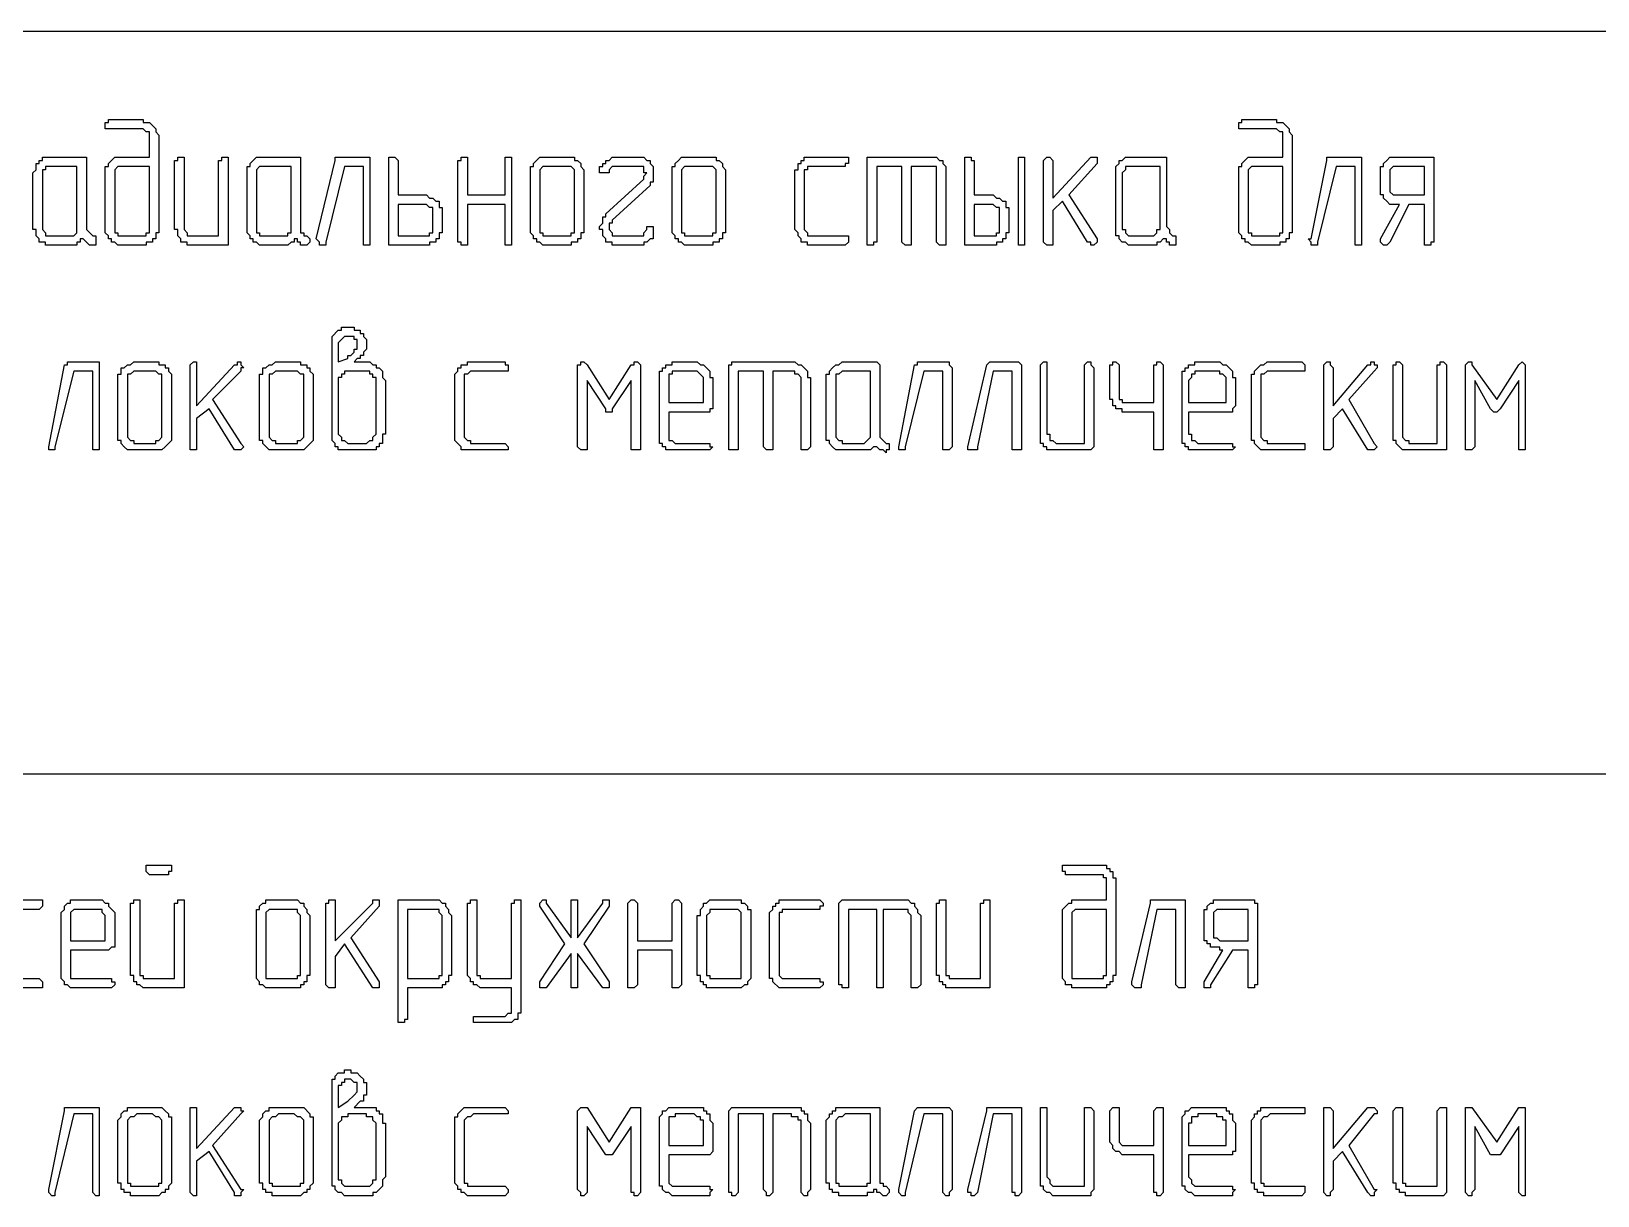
# Model space of a CAD drawing. Header units: millimetres. Extents: x 1 to 1188, y 1 to 840.
# Drawn here: x 1099.35 to 1130.94, y 261.75 to 285.25 of the extents above; entities that cross this region are included whole.
import ezdxf

# ---------------------------------------------------------------- set-up
doc = ezdxf.new("R2010")
doc.units = ezdxf.units.MM
doc.layers.add('GEOMETRY', color=7, linetype='Continuous')

msp = doc.modelspace()

# ---------------------------------------------------------------- linework, layer by layer
at = {"layer": 'GEOMETRY'}
for points in [[(999.752, 285.248), (1184.727, 285.248)], [(999.752, 270.264), (1184.727, 270.264)], [(1098.747, 267.723), (1099.573, 267.723), (1099.573, 267.596), (1099.509, 267.532), (1098.747, 267.532)], [(1098.747, 266.135), (1099.509, 266.135), (1099.573, 266.072), (1099.573, 265.945), (1099.509, 265.945), (1098.684, 265.945)]]:
    msp.add_lwpolyline(points, dxfattribs=at)
for points in [[(1101.732, 282.709), (1101.732, 283.217), (1101.669, 283.217), (1101.605, 283.281), (1100.843, 283.281), (1100.843, 283.407), (1100.906, 283.407), (1100.906, 283.471), (1101.605, 283.471), (1101.605, 283.407), (1101.732, 283.407), (1101.859, 283.281), (1101.859, 283.217), (1101.922, 283.154), (1101.922, 281.185), (1101.859, 281.185), (1101.859, 281.058), (1101.795, 281.058), (1101.795, 280.994), (1101.669, 280.994), (1101.669, 280.931), (1101.097, 280.931), (1101.033, 280.994), (1100.97, 280.994), (1100.97, 281.058), (1100.906, 281.058), (1100.906, 281.121), (1100.843, 281.185), (1100.843, 282.519), (1100.906, 282.519), (1100.906, 282.582), (1101.033, 282.709)], [(1124.592, 282.709), (1124.592, 283.217), (1124.529, 283.217), (1124.465, 283.281), (1123.703, 283.281), (1123.703, 283.407), (1123.767, 283.407), (1123.767, 283.471), (1124.465, 283.471), (1124.465, 283.407), (1124.592, 283.407), (1124.719, 283.281), (1124.719, 283.217), (1124.782, 283.154), (1124.782, 281.185), (1124.719, 281.185), (1124.719, 281.058), (1124.656, 281.058), (1124.656, 280.994), (1124.529, 280.994), (1124.529, 280.931), (1123.957, 280.931), (1123.894, 280.994), (1123.83, 280.994), (1123.83, 281.058), (1123.767, 281.058), (1123.767, 281.121), (1123.703, 281.185), (1123.703, 282.519), (1123.767, 282.519), (1123.767, 282.582), (1123.894, 282.709)], [(1100.589, 281.121), (1100.653, 281.121), (1100.653, 280.931), (1100.526, 280.931), (1100.463, 280.994), (1100.398, 281.058), (1100.335, 281.058), (1100.335, 280.994), (1100.271, 280.994), (1100.271, 280.931), (1099.636, 280.931), (1099.636, 280.994), (1099.509, 280.994), (1099.509, 281.058), (1099.446, 281.121), (1099.446, 281.248), (1099.382, 281.248), (1099.382, 282.392), (1099.446, 282.455), (1099.446, 282.582), (1099.509, 282.582), (1099.509, 282.645), (1099.573, 282.645), (1099.573, 282.709), (1100.463, 282.709), (1100.463, 281.248)], [(1100.271, 281.313), (1100.271, 282.519), (1099.636, 282.519), (1099.636, 282.455), (1099.573, 282.455), (1099.573, 281.248), (1099.636, 281.185), (1099.636, 281.121), (1100.208, 281.121), (1100.271, 281.185)], [(1101.732, 282.519), (1101.097, 282.519), (1101.033, 282.455), (1101.033, 281.185), (1101.097, 281.185), (1101.097, 281.121), (1101.669, 281.121), (1101.669, 281.185), (1101.732, 281.185)], [(1103.319, 281.058), (1103.319, 280.931), (1102.494, 280.931), (1102.494, 280.994), (1102.367, 280.994), (1102.367, 281.058), (1102.304, 281.121), (1102.304, 281.248), (1102.24, 281.248), (1102.24, 282.645), (1102.304, 282.645), (1102.304, 282.709), (1102.431, 282.709), (1102.431, 281.248), (1102.494, 281.185), (1102.494, 281.121), (1103.129, 281.121), (1103.129, 282.645), (1103.193, 282.645), (1103.193, 282.709), (1103.319, 282.709)], [(1104.907, 281.121), (1104.97, 281.058), (1104.97, 280.994), (1104.907, 280.931), (1104.78, 280.931), (1104.78, 280.994), (1104.717, 280.994), (1104.717, 281.058), (1104.653, 281.058), (1104.653, 280.994), (1104.59, 280.994), (1104.527, 280.931), (1103.955, 280.931), (1103.891, 280.994), (1103.828, 280.994), (1103.828, 281.058), (1103.764, 281.058), (1103.764, 281.121), (1103.701, 281.185), (1103.701, 282.519), (1103.764, 282.519), (1103.764, 282.582), (1103.891, 282.709), (1104.78, 282.709), (1104.78, 281.185), (1104.844, 281.185), (1104.844, 281.121)], [(1104.59, 281.313), (1104.59, 282.519), (1103.955, 282.519), (1103.891, 282.455), (1103.891, 281.185), (1103.955, 281.185), (1103.955, 281.121), (1104.527, 281.121), (1104.527, 281.185), (1104.59, 281.185)], [(1106.177, 281.058), (1106.177, 280.931), (1106.051, 280.931), (1106.051, 282.519), (1105.669, 282.519), (1105.289, 280.994), (1105.289, 280.931), (1105.16, 280.931), (1105.16, 280.994), (1105.097, 281.058), (1105.479, 282.645), (1105.479, 282.709), (1106.177, 282.709)], [(1106.748, 281.947), (1107.32, 281.947), (1107.383, 281.883), (1107.447, 281.883), (1107.51, 281.82), (1107.573, 281.82), (1107.573, 281.693), (1107.638, 281.693), (1107.638, 281.185), (1107.573, 281.185), (1107.573, 281.058), (1107.51, 281.058), (1107.51, 280.994), (1107.383, 280.994), (1107.383, 280.931), (1106.558, 280.931), (1106.558, 282.709), (1106.685, 282.709), (1106.748, 282.645)], [(1108.907, 281.947), (1108.907, 282.709), (1109.034, 282.709), (1109.034, 280.931), (1108.907, 280.931), (1108.907, 281.756), (1108.145, 281.756), (1108.145, 280.931), (1108.019, 280.931), (1108.019, 280.994), (1107.955, 280.994), (1107.955, 282.645), (1108.019, 282.645), (1108.019, 282.709), (1108.145, 282.709), (1108.145, 281.947)], [(1110.495, 281.313), (1110.495, 281.185), (1110.431, 281.185), (1110.431, 281.058), (1110.368, 281.058), (1110.368, 280.994), (1110.241, 280.994), (1110.241, 280.931), (1109.669, 280.931), (1109.606, 280.994), (1109.543, 280.994), (1109.543, 281.058), (1109.479, 281.058), (1109.479, 281.121), (1109.416, 281.185), (1109.416, 282.519), (1109.479, 282.519), (1109.479, 282.582), (1109.606, 282.709), (1110.305, 282.709), (1110.305, 282.645), (1110.368, 282.645), (1110.431, 282.582), (1110.431, 282.519), (1110.495, 282.455)], [(1110.305, 281.313), (1110.305, 282.455), (1110.241, 282.519), (1109.669, 282.519), (1109.606, 282.455), (1109.606, 281.185), (1109.669, 281.185), (1109.669, 281.121), (1110.241, 281.121), (1110.241, 281.185), (1110.305, 281.185)], [(1111.892, 281.185), (1111.892, 281.058), (1111.829, 281.058), (1111.765, 280.994), (1111.702, 280.994), (1111.702, 280.931), (1111.067, 280.931), (1111.067, 280.994), (1110.94, 280.994), (1110.94, 281.058), (1110.877, 281.121), (1110.877, 281.248), (1110.813, 281.248), (1110.813, 281.313), (1110.877, 281.376), (1110.877, 281.503), (1110.94, 281.503), (1110.94, 281.566), (1111.702, 282.265), (1111.702, 282.328), (1111.765, 282.392), (1111.702, 282.392), (1111.702, 282.519), (1111.067, 282.519), (1111.003, 282.455), (1111.003, 282.392), (1110.813, 282.392), (1110.813, 282.519), (1110.877, 282.519), (1110.877, 282.582), (1110.94, 282.582), (1110.94, 282.645), (1111.003, 282.645), (1111.067, 282.709), (1111.702, 282.709), (1111.765, 282.645), (1111.829, 282.645), (1111.829, 282.582), (1111.892, 282.519), (1111.892, 282.202), (1111.829, 282.202), (1111.829, 282.138), (1111.067, 281.439), (1111.067, 281.376), (1111.003, 281.376), (1111.003, 281.248), (1111.067, 281.185), (1111.067, 281.121), (1111.702, 281.121), (1111.702, 281.185), (1111.765, 281.248), (1111.765, 281.313), (1111.892, 281.313)], [(1113.353, 281.313), (1113.353, 281.185), (1113.289, 281.185), (1113.289, 281.058), (1113.226, 281.058), (1113.226, 280.994), (1113.098, 280.994), (1113.098, 280.931), (1112.527, 280.931), (1112.464, 280.994), (1112.401, 280.994), (1112.401, 281.058), (1112.336, 281.058), (1112.336, 281.121), (1112.273, 281.185), (1112.273, 282.519), (1112.336, 282.519), (1112.336, 282.582), (1112.401, 282.645), (1112.464, 282.709), (1113.163, 282.709), (1113.163, 282.645), (1113.226, 282.645), (1113.289, 282.582), (1113.289, 282.519), (1113.353, 282.455)], [(1113.163, 281.313), (1113.163, 282.455), (1113.098, 282.519), (1112.527, 282.519), (1112.464, 282.455), (1112.464, 281.185), (1112.527, 281.185), (1112.527, 281.121), (1113.098, 281.121), (1113.098, 281.185), (1113.163, 281.185)], [(1115.766, 280.931), (1115.004, 280.931), (1115.004, 280.994), (1114.877, 280.994), (1114.877, 281.058), (1114.814, 281.121), (1114.814, 281.185), (1114.75, 281.248), (1114.75, 282.455), (1114.814, 282.455), (1114.814, 282.582), (1114.877, 282.582), (1114.877, 282.645), (1114.94, 282.645), (1114.94, 282.709), (1115.829, 282.709), (1115.829, 282.582), (1115.766, 282.582), (1115.766, 282.519), (1115.004, 282.519), (1115.004, 282.455), (1114.94, 282.455), (1114.94, 281.248), (1115.004, 281.185), (1115.004, 281.121), (1115.829, 281.121), (1115.829, 280.994)], [(1116.908, 282.519), (1116.401, 282.519), (1116.401, 280.994), (1116.338, 280.994), (1116.338, 280.931), (1116.21, 280.931), (1116.21, 282.709), (1117.607, 282.709), (1117.67, 282.645), (1117.734, 282.645), (1117.734, 282.582), (1117.797, 282.519), (1117.797, 280.931), (1117.67, 280.931), (1117.607, 280.994), (1117.607, 282.519), (1117.098, 282.519), (1117.098, 280.931), (1116.972, 280.931), (1116.908, 280.994)], [(1118.369, 281.947), (1118.751, 281.947), (1118.814, 281.883), (1118.877, 281.883), (1118.941, 281.82), (1119.004, 281.82), (1119.004, 281.693), (1119.068, 281.693), (1119.068, 281.185), (1119.004, 281.185), (1119.004, 281.058), (1118.941, 281.058), (1118.941, 280.994), (1118.814, 280.994), (1118.814, 280.931), (1118.179, 280.931), (1118.179, 282.709), (1118.306, 282.709), (1118.306, 282.645), (1118.369, 282.645)], [(1119.385, 281.058), (1119.385, 280.931), (1119.258, 280.931), (1119.258, 282.709), (1119.385, 282.709)], [(1120.273, 281.947), (1120.845, 281.058), (1120.845, 280.994), (1120.782, 280.931), (1120.719, 280.931), (1120.719, 280.994), (1120.655, 280.994), (1120.147, 281.82), (1119.956, 281.63), (1119.956, 280.931), (1119.83, 280.931), (1119.766, 280.994), (1119.766, 282.645), (1119.83, 282.709), (1119.893, 282.709), (1119.956, 282.645), (1119.956, 281.883), (1120.719, 282.709), (1120.845, 282.709), (1120.845, 282.582)], [(1122.369, 281.121), (1122.433, 281.121), (1122.433, 280.931), (1122.306, 280.931), (1122.306, 280.994), (1122.243, 280.994), (1122.243, 281.058), (1122.179, 281.058), (1122.116, 280.994), (1122.052, 280.994), (1122.052, 280.931), (1121.481, 280.931), (1121.417, 280.994), (1121.354, 280.994), (1121.29, 281.058), (1121.29, 281.121), (1121.227, 281.121), (1121.227, 282.519), (1121.29, 282.582), (1121.29, 282.645), (1121.354, 282.645), (1121.417, 282.709), (1122.243, 282.709), (1122.243, 281.313), (1122.306, 281.248), (1122.306, 281.185)], [(1122.116, 281.313), (1122.116, 282.519), (1121.417, 282.519), (1121.417, 282.455), (1121.354, 282.392), (1121.354, 281.248), (1121.417, 281.248), (1121.417, 281.185), (1121.481, 281.121), (1121.989, 281.121), (1122.052, 281.185), (1122.052, 281.248), (1122.116, 281.248)], [(1124.592, 282.519), (1123.957, 282.519), (1123.894, 282.455), (1123.894, 281.185), (1123.957, 281.185), (1123.957, 281.121), (1124.529, 281.121), (1124.529, 281.185), (1124.592, 281.185)], [(1126.18, 281.058), (1126.18, 280.931), (1126.053, 280.931), (1126.053, 282.519), (1125.671, 282.519), (1125.291, 280.994), (1125.291, 280.931), (1125.164, 280.931), (1125.164, 280.994), (1125.101, 281.058), (1125.164, 281.058), (1125.481, 282.645), (1125.481, 282.709), (1126.18, 282.709)], [(1127.64, 281.058), (1127.64, 280.994), (1127.577, 280.994), (1127.577, 280.931), (1127.45, 280.931), (1127.45, 281.756), (1127.132, 281.756), (1126.752, 280.994), (1126.688, 280.931), (1126.623, 280.931), (1126.56, 280.994), (1126.56, 281.058), (1126.942, 281.756), (1126.752, 281.756), (1126.688, 281.82), (1126.623, 281.883), (1126.623, 281.947), (1126.56, 281.947), (1126.56, 282.519), (1126.623, 282.519), (1126.623, 282.582), (1126.688, 282.645), (1126.752, 282.709), (1127.64, 282.709)], [(1127.45, 281.947), (1127.45, 282.519), (1126.815, 282.519), (1126.752, 282.455), (1126.752, 282.01), (1126.815, 281.947)], [(1106.748, 281.756), (1106.748, 281.121), (1107.383, 281.121), (1107.383, 281.185), (1107.447, 281.185), (1107.447, 281.693), (1107.383, 281.693), (1107.32, 281.756)], [(1118.369, 281.756), (1118.369, 281.121), (1118.814, 281.121), (1118.814, 281.185), (1118.877, 281.185), (1118.877, 281.693), (1118.814, 281.693), (1118.751, 281.756)], [(1105.859, 278.581), (1106.177, 278.581), (1106.241, 278.518), (1106.304, 278.518), (1106.304, 278.455), (1106.368, 278.455), (1106.431, 278.391), (1106.431, 278.264), (1106.494, 278.201), (1106.494, 277.121), (1106.431, 277.121), (1106.431, 276.931), (1106.368, 276.931), (1106.368, 276.867), (1106.304, 276.867), (1106.304, 276.804), (1105.542, 276.804), (1105.542, 276.867), (1105.479, 276.867), (1105.479, 276.931), (1105.415, 276.994), (1105.415, 279.09), (1105.542, 279.217), (1105.606, 279.217), (1105.606, 279.28), (1105.859, 279.28), (1105.859, 279.217), (1105.986, 279.217), (1105.986, 279.153), (1106.051, 279.153), (1106.051, 279.09), (1106.114, 279.027), (1106.114, 278.835), (1106.051, 278.772), (1106.051, 278.708), (1105.986, 278.708), (1105.986, 278.645), (1105.923, 278.645)], [(1105.542, 278.581), (1105.732, 278.645), (1105.732, 278.708), (1105.796, 278.708), (1105.859, 278.772), (1105.859, 278.835), (1105.923, 278.835), (1105.923, 279.027), (1105.859, 279.027), (1105.859, 279.09), (1105.669, 279.09), (1105.542, 278.963)], [(1100.716, 276.867), (1100.716, 276.804), (1100.589, 276.804), (1100.589, 278.391), (1100.208, 278.391), (1099.827, 276.867), (1099.827, 276.804), (1099.701, 276.804), (1099.701, 276.867), (1100.018, 278.518), (1100.081, 278.518), (1100.081, 278.581), (1100.716, 278.581)], [(1102.177, 277.121), (1102.177, 276.994), (1102.05, 276.867), (1101.985, 276.804), (1101.288, 276.804), (1101.223, 276.867), (1101.16, 276.931), (1101.16, 276.994), (1101.097, 276.994), (1101.097, 278.328), (1101.16, 278.328), (1101.16, 278.455), (1101.223, 278.455), (1101.288, 278.518), (1101.352, 278.518), (1101.415, 278.581), (1101.922, 278.581), (1101.922, 278.518), (1102.05, 278.518), (1102.05, 278.455), (1102.114, 278.455), (1102.114, 278.391), (1102.177, 278.328)], [(1101.985, 277.121), (1101.985, 278.328), (1101.922, 278.328), (1101.859, 278.391), (1101.415, 278.391), (1101.352, 278.328), (1101.288, 278.328), (1101.288, 277.057), (1101.352, 276.994), (1101.415, 276.994), (1101.415, 276.931), (1101.859, 276.931), (1101.859, 276.994), (1101.922, 276.994), (1101.985, 277.057)], [(1103.002, 277.819), (1103.573, 276.931), (1103.638, 276.867), (1103.573, 276.804), (1103.446, 276.804), (1102.939, 277.629), (1102.684, 277.439), (1102.684, 276.804), (1102.557, 276.804), (1102.557, 278.518), (1102.621, 278.581), (1102.684, 278.581), (1102.684, 277.693), (1103.446, 278.518), (1103.51, 278.518), (1103.51, 278.581), (1103.573, 278.581), (1103.573, 278.518), (1103.638, 278.455), (1103.573, 278.455), (1103.573, 278.391)], [(1105.034, 277.121), (1105.034, 276.994), (1104.844, 276.804), (1104.145, 276.804), (1104.018, 276.931), (1104.018, 276.994), (1103.955, 276.994), (1103.955, 278.328), (1104.018, 278.328), (1104.018, 278.455), (1104.081, 278.455), (1104.145, 278.518), (1104.208, 278.518), (1104.272, 278.581), (1104.78, 278.581), (1104.78, 278.518), (1104.907, 278.518), (1104.907, 278.455), (1104.97, 278.455), (1104.97, 278.391), (1105.034, 278.328)], [(1104.844, 277.121), (1104.844, 278.328), (1104.78, 278.328), (1104.717, 278.391), (1104.272, 278.391), (1104.208, 278.328), (1104.145, 278.328), (1104.145, 277.057), (1104.208, 276.994), (1104.272, 276.994), (1104.272, 276.931), (1104.717, 276.931), (1104.717, 276.994), (1104.78, 276.994), (1104.844, 277.057)], [(1106.304, 277.121), (1106.304, 278.264), (1106.241, 278.264), (1106.241, 278.328), (1106.177, 278.328), (1106.177, 278.391), (1105.669, 278.391), (1105.669, 278.328), (1105.606, 278.328), (1105.606, 278.264), (1105.542, 278.264), (1105.542, 277.121), (1105.606, 277.057), (1105.606, 276.994), (1105.669, 276.994), (1105.732, 276.931), (1106.114, 276.931), (1106.177, 276.994), (1106.241, 276.994), (1106.241, 277.057)], [(1108.844, 276.804), (1108.019, 276.804), (1108.019, 276.867), (1107.892, 276.994), (1107.892, 278.328), (1107.955, 278.391), (1107.955, 278.455), (1108.019, 278.455), (1108.019, 278.518), (1108.145, 278.518), (1108.145, 278.581), (1108.907, 278.581), (1108.907, 278.518), (1108.971, 278.518), (1108.971, 278.391), (1108.209, 278.391), (1108.145, 278.328), (1108.082, 278.328), (1108.082, 277.057), (1108.145, 276.994), (1108.209, 276.994), (1108.209, 276.931), (1108.907, 276.931), (1108.971, 276.867), (1108.971, 276.804)], [(1111.639, 276.867), (1111.639, 276.804), (1111.447, 276.804), (1111.447, 278.201), (1111.067, 277.629), (1111.067, 277.566), (1110.94, 277.566), (1110.94, 277.629), (1110.558, 278.201), (1110.558, 276.804), (1110.431, 276.804), (1110.368, 276.867), (1110.368, 278.518), (1110.431, 278.518), (1110.431, 278.581), (1110.495, 278.581), (1110.558, 278.518), (1111.003, 277.819), (1111.447, 278.518), (1111.51, 278.518), (1111.51, 278.581), (1111.575, 278.581), (1111.639, 278.518)], [(1112.209, 277.566), (1112.209, 276.994), (1112.273, 276.994), (1112.336, 276.931), (1113.035, 276.931), (1113.035, 276.867), (1113.098, 276.867), (1113.035, 276.804), (1112.146, 276.804), (1112.146, 276.867), (1112.082, 276.867), (1112.082, 276.931), (1112.019, 276.931), (1112.019, 278.391), (1112.082, 278.391), (1112.082, 278.455), (1112.146, 278.455), (1112.146, 278.518), (1112.273, 278.518), (1112.273, 278.581), (1112.781, 278.581), (1112.844, 278.518), (1112.908, 278.518), (1113.035, 278.391), (1113.035, 278.264), (1113.098, 278.264), (1113.098, 277.629), (1113.035, 277.629), (1113.035, 277.566)], [(1112.209, 277.756), (1112.908, 277.756), (1112.908, 278.264), (1112.781, 278.391), (1112.273, 278.391), (1112.273, 278.328), (1112.209, 278.328)], [(1114.115, 278.391), (1113.606, 278.391), (1113.606, 276.804), (1113.416, 276.804), (1113.416, 278.518), (1113.48, 278.518), (1113.48, 278.581), (1114.75, 278.581), (1114.814, 278.518), (1114.877, 278.518), (1115.004, 278.391), (1115.004, 278.264), (1115.067, 278.264), (1115.067, 276.867), (1115.004, 276.804), (1114.877, 276.804), (1114.877, 278.264), (1114.814, 278.328), (1114.75, 278.328), (1114.75, 278.391), (1114.305, 278.391), (1114.305, 276.804), (1114.178, 276.804), (1114.115, 276.867)], [(1116.591, 276.931), (1116.655, 276.931), (1116.655, 276.804), (1116.591, 276.804), (1116.591, 276.74), (1116.528, 276.804), (1116.464, 276.804), (1116.401, 276.867), (1116.338, 276.867), (1116.273, 276.804), (1115.576, 276.804), (1115.511, 276.867), (1115.448, 276.931), (1115.448, 276.994), (1115.384, 276.994), (1115.384, 278.328), (1115.448, 278.328), (1115.448, 278.391), (1115.511, 278.455), (1115.576, 278.518), (1115.639, 278.518), (1115.702, 278.581), (1116.401, 278.581), (1116.464, 278.518), (1116.464, 277.057)], [(1116.273, 277.121), (1116.273, 278.391), (1115.702, 278.391), (1115.639, 278.328), (1115.576, 278.328), (1115.576, 277.057), (1115.639, 276.994), (1115.702, 276.994), (1115.702, 276.931), (1116.146, 276.931), (1116.273, 277.057)], [(1117.925, 276.867), (1117.86, 276.804), (1117.734, 276.804), (1117.734, 278.391), (1117.353, 278.391), (1116.972, 276.867), (1116.972, 276.804), (1116.845, 276.804), (1116.845, 276.867), (1117.163, 278.518), (1117.227, 278.518), (1117.227, 278.581), (1117.86, 278.581), (1117.86, 278.518), (1117.925, 278.455)], [(1119.321, 276.867), (1119.321, 276.804), (1119.131, 276.804), (1119.131, 278.391), (1118.751, 278.391), (1118.432, 276.867), (1118.432, 276.804), (1118.242, 276.804), (1118.242, 276.867), (1118.623, 278.518), (1118.686, 278.581), (1119.258, 278.581), (1119.321, 278.518)], [(1120.782, 276.867), (1120.719, 276.804), (1119.83, 276.804), (1119.83, 276.867), (1119.766, 276.867), (1119.766, 276.931), (1119.703, 276.931), (1119.703, 278.518), (1119.766, 278.581), (1119.83, 278.581), (1119.83, 277.121), (1119.893, 277.121), (1119.893, 276.994), (1119.956, 276.994), (1120.02, 276.931), (1120.592, 276.931), (1120.592, 278.518), (1120.655, 278.581), (1120.719, 278.581), (1120.719, 278.518), (1120.782, 278.455)], [(1121.989, 277.756), (1121.989, 278.518), (1122.052, 278.518), (1122.052, 278.581), (1122.116, 278.581), (1122.179, 278.518), (1122.179, 276.804), (1121.989, 276.804), (1121.989, 277.566), (1121.354, 277.566), (1121.354, 277.629), (1121.227, 277.629), (1121.227, 277.693), (1121.164, 277.693), (1121.164, 277.819), (1121.1, 277.819), (1121.1, 278.518), (1121.164, 278.518), (1121.164, 278.581), (1121.227, 278.581), (1121.29, 278.518), (1121.29, 277.819), (1121.354, 277.819), (1121.354, 277.756)], [(1122.688, 277.566), (1122.688, 277.121), (1122.751, 277.121), (1122.751, 276.994), (1122.814, 276.994), (1122.878, 276.931), (1123.577, 276.931), (1123.577, 276.867), (1123.64, 276.867), (1123.577, 276.804), (1122.688, 276.804), (1122.688, 276.867), (1122.623, 276.867), (1122.623, 276.931), (1122.56, 276.931), (1122.56, 278.391), (1122.623, 278.391), (1122.623, 278.455), (1122.688, 278.455), (1122.688, 278.518), (1122.814, 278.518), (1122.814, 278.581), (1123.322, 278.581), (1123.385, 278.518), (1123.448, 278.518), (1123.513, 278.455), (1123.577, 278.391), (1123.577, 278.264), (1123.64, 278.264), (1123.64, 277.693), (1123.577, 277.629), (1123.577, 277.566)], [(1122.688, 277.756), (1123.448, 277.756), (1123.448, 278.264), (1123.385, 278.328), (1123.322, 278.328), (1123.322, 278.391), (1122.814, 278.391), (1122.814, 278.328), (1122.751, 278.328), (1122.751, 278.264), (1122.688, 278.201)], [(1124.973, 276.804), (1124.147, 276.804), (1124.02, 276.931), (1124.02, 276.994), (1123.957, 276.994), (1123.957, 278.328), (1124.02, 278.328), (1124.02, 278.391), (1124.147, 278.518), (1124.21, 278.518), (1124.275, 278.581), (1124.973, 278.581), (1125.036, 278.518), (1125.036, 278.391), (1124.275, 278.391), (1124.21, 278.328), (1124.147, 278.328), (1124.147, 277.057), (1124.21, 276.994), (1124.275, 276.994), (1124.275, 276.931), (1125.036, 276.931), (1125.036, 276.804)], [(1125.926, 277.819), (1126.433, 276.931), (1126.497, 276.867), (1126.433, 276.804), (1126.306, 276.804), (1125.798, 277.629), (1125.608, 277.439), (1125.608, 276.867), (1125.544, 276.804), (1125.418, 276.804), (1125.418, 278.518), (1125.481, 278.581), (1125.544, 278.581), (1125.544, 278.518), (1125.608, 278.455), (1125.608, 277.693), (1126.306, 278.518), (1126.37, 278.518), (1126.37, 278.581), (1126.433, 278.581), (1126.433, 278.518), (1126.497, 278.518), (1126.497, 278.455), (1126.433, 278.391)], [(1127.894, 276.867), (1127.894, 276.804), (1127.005, 276.804), (1126.878, 276.931), (1126.878, 276.994), (1126.815, 276.994), (1126.815, 278.518), (1126.878, 278.518), (1126.878, 278.581), (1126.942, 278.581), (1127.005, 278.518), (1127.005, 277.057), (1127.069, 276.994), (1127.132, 276.994), (1127.132, 276.931), (1127.704, 276.931), (1127.704, 278.518), (1127.767, 278.518), (1127.767, 278.581), (1127.831, 278.581), (1127.894, 278.518)], [(1129.481, 276.867), (1129.481, 276.804), (1129.355, 276.804), (1129.355, 278.201), (1128.973, 277.629), (1128.91, 277.566), (1128.846, 277.566), (1128.783, 277.629), (1128.466, 278.201), (1128.466, 276.867), (1128.402, 276.804), (1128.276, 276.804), (1128.276, 278.518), (1128.339, 278.581), (1128.402, 278.581), (1128.402, 278.518), (1128.91, 277.819), (1129.355, 278.518), (1129.418, 278.581), (1129.481, 278.518)], [(1102.114, 268.231), (1101.732, 268.231), (1101.669, 268.294), (1101.669, 268.421), (1102.177, 268.421), (1102.177, 268.294), (1102.114, 268.294)], [(1121.035, 267.723), (1121.035, 268.168), (1120.972, 268.168), (1120.972, 268.231), (1120.21, 268.231), (1120.21, 268.294), (1120.147, 268.294), (1120.147, 268.421), (1121.035, 268.421), (1121.035, 268.358), (1121.1, 268.358), (1121.1, 268.294), (1121.164, 268.294), (1121.164, 268.168), (1121.227, 268.168), (1121.227, 266.198), (1121.164, 266.198), (1121.164, 266.072), (1121.1, 266.072), (1121.1, 266.008), (1121.035, 266.008), (1121.035, 265.945), (1120.338, 265.945), (1120.338, 266.008), (1120.21, 266.008), (1120.21, 266.072), (1120.147, 266.135), (1120.147, 267.532), (1120.273, 267.659), (1120.338, 267.659), (1120.338, 267.723)], [(1100.144, 266.707), (1100.144, 266.135), (1100.97, 266.135), (1100.97, 266.072), (1101.033, 266.072), (1101.033, 266.008), (1100.97, 265.945), (1100.144, 265.945), (1100.081, 266.008), (1100.018, 266.008), (1100.018, 266.072), (1099.954, 266.135), (1099.954, 267.469), (1100.018, 267.532), (1100.018, 267.596), (1100.081, 267.659), (1100.144, 267.659), (1100.144, 267.723), (1100.78, 267.723), (1100.843, 267.659), (1100.906, 267.659), (1100.906, 267.596), (1101.033, 267.469), (1101.033, 266.77), (1100.97, 266.77), (1100.906, 266.707)], [(1102.431, 266.008), (1102.431, 265.945), (1101.605, 265.945), (1101.542, 266.008), (1101.478, 266.008), (1101.478, 266.072), (1101.415, 266.072), (1101.415, 266.198), (1101.352, 266.198), (1101.352, 267.659), (1101.415, 267.659), (1101.415, 267.723), (1101.542, 267.723), (1101.542, 266.198), (1101.605, 266.198), (1101.605, 266.135), (1102.24, 266.135), (1102.24, 267.659), (1102.304, 267.659), (1102.304, 267.723), (1102.431, 267.723)], [(1104.97, 266.263), (1104.97, 266.198), (1104.907, 266.198), (1104.907, 266.072), (1104.844, 266.072), (1104.844, 266.008), (1104.78, 266.008), (1104.78, 265.945), (1104.081, 265.945), (1104.018, 266.008), (1103.955, 266.008), (1103.955, 266.072), (1103.891, 266.135), (1103.891, 267.532), (1103.955, 267.532), (1103.955, 267.596), (1104.018, 267.659), (1104.081, 267.659), (1104.081, 267.723), (1104.717, 267.723), (1104.78, 267.659), (1104.844, 267.659), (1104.844, 267.596), (1104.907, 267.532), (1104.907, 267.469), (1104.97, 267.406)], [(1105.796, 266.96), (1106.368, 266.072), (1106.368, 265.945), (1106.241, 265.945), (1105.669, 266.834), (1105.479, 266.58), (1105.479, 265.945), (1105.352, 265.945), (1105.289, 266.008), (1105.289, 267.659), (1105.352, 267.659), (1105.352, 267.723), (1105.479, 267.723), (1105.479, 266.897), (1106.241, 267.659), (1106.241, 267.723), (1106.368, 267.723), (1106.368, 267.596)], [(1106.939, 265.945), (1106.939, 265.31), (1106.876, 265.31), (1106.876, 265.246), (1106.748, 265.246), (1106.748, 267.723), (1107.573, 267.723), (1107.638, 267.659), (1107.702, 267.659), (1107.702, 267.596), (1107.765, 267.532), (1107.765, 267.469), (1107.828, 267.406), (1107.828, 266.198), (1107.765, 266.198), (1107.765, 266.072), (1107.702, 266.072), (1107.702, 266.008), (1107.638, 266.008), (1107.638, 265.945)], [(1109.034, 265.945), (1108.4, 265.945), (1108.335, 266.008), (1108.272, 266.008), (1108.272, 266.072), (1108.209, 266.072), (1108.209, 266.135), (1108.145, 266.198), (1108.145, 267.659), (1108.209, 267.659), (1108.209, 267.723), (1108.335, 267.723), (1108.335, 266.198), (1108.4, 266.198), (1108.4, 266.135), (1109.034, 266.135), (1109.034, 267.659), (1109.098, 267.659), (1109.098, 267.723), (1109.226, 267.723), (1109.226, 265.438), (1109.161, 265.438), (1109.161, 265.31), (1109.098, 265.31), (1109.034, 265.246), (1108.272, 265.246), (1108.272, 265.373), (1108.907, 265.373), (1108.971, 265.438), (1109.034, 265.438)], [(1110.368, 266.96), (1110.877, 267.659), (1110.877, 267.723), (1111.003, 267.723), (1111.003, 267.596), (1110.495, 266.834), (1111.003, 266.072), (1111.003, 265.945), (1110.877, 265.945), (1110.368, 266.644), (1110.368, 265.945), (1110.241, 265.945), (1110.241, 266.644), (1109.733, 265.945), (1109.606, 265.945), (1109.606, 266.072), (1110.114, 266.834), (1109.606, 267.596), (1109.606, 267.659), (1109.669, 267.723), (1109.733, 267.723), (1109.733, 267.659), (1110.241, 266.96), (1110.241, 267.723), (1110.368, 267.723)], [(1112.273, 266.897), (1112.273, 267.659), (1112.336, 267.723), (1112.401, 267.723), (1112.464, 267.659), (1112.464, 266.008), (1112.401, 265.945), (1112.273, 265.945), (1112.273, 266.707), (1111.575, 266.707), (1111.575, 266.008), (1111.51, 265.945), (1111.384, 265.945), (1111.384, 267.659), (1111.447, 267.723), (1111.51, 267.723), (1111.575, 267.659), (1111.575, 266.897)], [(1113.86, 266.263), (1113.86, 266.135), (1113.797, 266.072), (1113.797, 266.008), (1113.733, 266.008), (1113.67, 265.945), (1112.971, 265.945), (1112.971, 266.008), (1112.908, 266.008), (1112.908, 266.072), (1112.844, 266.072), (1112.844, 266.198), (1112.781, 266.198), (1112.781, 267.406), (1112.844, 267.406), (1112.844, 267.532), (1112.908, 267.596), (1112.908, 267.659), (1112.971, 267.659), (1113.035, 267.723), (1113.67, 267.723), (1113.67, 267.659), (1113.733, 267.659), (1113.797, 267.596), (1113.797, 267.532), (1113.86, 267.532)], [(1115.194, 265.945), (1114.432, 265.945), (1114.305, 266.072), (1114.305, 266.135), (1114.242, 266.135), (1114.242, 267.469), (1114.305, 267.532), (1114.305, 267.596), (1114.369, 267.596), (1114.369, 267.659), (1114.432, 267.659), (1114.432, 267.723), (1115.257, 267.723), (1115.321, 267.659), (1115.321, 267.596), (1115.257, 267.596), (1115.257, 267.532), (1114.495, 267.532), (1114.495, 267.469), (1114.432, 267.469), (1114.432, 266.198), (1114.495, 266.135), (1115.257, 266.135), (1115.257, 266.072), (1115.321, 266.072), (1115.321, 266.008), (1115.257, 265.945)], [(1116.401, 267.532), (1115.829, 267.532), (1115.829, 265.945), (1115.702, 265.945), (1115.702, 266.008), (1115.639, 266.008), (1115.639, 267.659), (1115.702, 267.723), (1117.035, 267.723), (1117.098, 267.659), (1117.163, 267.659), (1117.163, 267.596), (1117.227, 267.532), (1117.227, 267.469), (1117.29, 267.406), (1117.29, 266.008), (1117.227, 265.945), (1117.098, 265.945), (1117.098, 267.406), (1117.035, 267.469), (1117.035, 267.532), (1116.528, 267.532), (1116.528, 265.945), (1116.401, 265.945)], [(1118.686, 266.008), (1118.686, 265.945), (1117.797, 265.945), (1117.797, 266.008), (1117.734, 266.008), (1117.734, 266.072), (1117.67, 266.072), (1117.67, 266.198), (1117.607, 266.198), (1117.607, 267.659), (1117.67, 267.659), (1117.67, 267.723), (1117.797, 267.723), (1117.797, 266.198), (1117.86, 266.198), (1117.86, 266.135), (1118.496, 266.135), (1118.496, 267.659), (1118.559, 267.659), (1118.559, 267.723), (1118.686, 267.723)], [(1122.623, 266.008), (1122.623, 265.945), (1122.496, 265.945), (1122.433, 266.008), (1122.433, 267.532), (1122.052, 267.532), (1121.734, 266.008), (1121.734, 265.945), (1121.607, 265.945), (1121.544, 266.008), (1121.544, 266.072), (1121.926, 267.659), (1121.926, 267.723), (1122.623, 267.723)], [(1124.084, 266.008), (1124.02, 266.008), (1124.02, 265.945), (1123.894, 265.945), (1123.894, 266.707), (1123.577, 266.707), (1123.131, 266.008), (1123.131, 265.945), (1123.005, 265.945), (1123.005, 266.072), (1123.385, 266.707), (1123.322, 266.707), (1123.322, 266.77), (1123.131, 266.77), (1123.131, 266.834), (1123.068, 266.834), (1123.068, 266.897), (1123.005, 266.897), (1123.005, 267.532), (1123.068, 267.532), (1123.068, 267.596), (1123.131, 267.659), (1123.195, 267.659), (1123.195, 267.723), (1124.02, 267.723), (1124.02, 267.659), (1124.084, 267.659)], [(1100.144, 266.897), (1100.843, 266.897), (1100.843, 267.406), (1100.78, 267.469), (1100.78, 267.532), (1100.208, 267.532), (1100.144, 267.469)], [(1104.78, 266.263), (1104.78, 267.406), (1104.717, 267.469), (1104.717, 267.532), (1104.145, 267.532), (1104.081, 267.469), (1104.081, 266.135), (1104.717, 266.135), (1104.717, 266.198), (1104.78, 266.198)], [(1106.939, 266.135), (1107.573, 266.135), (1107.573, 266.198), (1107.638, 266.198), (1107.638, 267.406), (1107.573, 267.469), (1107.573, 267.532), (1106.939, 267.532)], [(1113.67, 266.263), (1113.67, 267.469), (1113.606, 267.532), (1113.035, 267.532), (1113.035, 267.469), (1112.971, 267.406), (1112.971, 266.198), (1113.035, 266.198), (1113.035, 266.135), (1113.67, 266.135)], [(1121.035, 267.532), (1120.402, 267.532), (1120.338, 267.469), (1120.338, 266.135), (1120.972, 266.135), (1120.972, 266.198), (1121.035, 266.198)], [(1123.894, 266.897), (1123.894, 267.532), (1123.258, 267.532), (1123.195, 267.469), (1123.195, 266.96), (1123.258, 266.96), (1123.322, 266.897)], [(1105.859, 263.532), (1106.304, 263.532), (1106.304, 263.469), (1106.368, 263.469), (1106.368, 263.405), (1106.431, 263.405), (1106.431, 263.215), (1106.494, 263.215), (1106.494, 262.135), (1106.431, 262.071), (1106.431, 261.944), (1106.304, 261.818), (1106.241, 261.818), (1106.241, 261.754), (1105.669, 261.754), (1105.606, 261.818), (1105.542, 261.818), (1105.479, 261.881), (1105.479, 261.944), (1105.415, 261.944), (1105.415, 264.104), (1105.479, 264.104), (1105.479, 264.167), (1105.542, 264.231), (1105.669, 264.231), (1105.669, 264.294), (1105.796, 264.294), (1105.796, 264.231), (1105.923, 264.231), (1105.986, 264.167), (1106.051, 264.104), (1106.051, 264.04), (1106.114, 264.04), (1106.114, 263.785), (1106.051, 263.785), (1106.051, 263.659), (1105.986, 263.659)], [(1105.542, 263.532), (1105.732, 263.659), (1105.859, 263.785), (1105.923, 263.85), (1105.923, 264.04), (1105.859, 264.04), (1105.796, 264.104), (1105.669, 264.104), (1105.669, 264.04), (1105.606, 264.04), (1105.606, 263.977), (1105.542, 263.977)], [(1100.716, 261.881), (1100.716, 261.754), (1100.653, 261.754), (1100.589, 261.818), (1100.589, 263.405), (1100.208, 263.405), (1099.827, 261.818), (1099.827, 261.754), (1099.764, 261.754), (1099.701, 261.818), (1099.701, 261.881), (1100.018, 263.469), (1100.018, 263.532), (1100.716, 263.532)], [(1102.177, 262.135), (1102.177, 262.008), (1102.114, 261.944), (1102.114, 261.881), (1102.05, 261.881), (1102.05, 261.818), (1101.985, 261.818), (1101.922, 261.754), (1101.352, 261.754), (1101.352, 261.818), (1101.223, 261.818), (1101.223, 261.881), (1101.16, 261.881), (1101.16, 262.008), (1101.097, 262.008), (1101.097, 263.278), (1101.16, 263.342), (1101.16, 263.405), (1101.223, 263.469), (1101.288, 263.469), (1101.288, 263.532), (1101.985, 263.532), (1102.05, 263.469), (1102.114, 263.405), (1102.114, 263.342), (1102.177, 263.342)], [(1103.002, 262.77), (1103.573, 261.881), (1103.638, 261.881), (1103.573, 261.818), (1103.573, 261.754), (1103.446, 261.754), (1103.446, 261.818), (1102.939, 262.643), (1102.684, 262.453), (1102.684, 261.754), (1102.621, 261.754), (1102.557, 261.818), (1102.557, 263.532), (1102.684, 263.532), (1102.684, 262.706), (1103.446, 263.532), (1103.573, 263.532), (1103.573, 263.469), (1103.638, 263.469), (1103.573, 263.405)], [(1105.034, 262.135), (1105.034, 262.008), (1104.97, 261.944), (1104.97, 261.881), (1104.907, 261.881), (1104.907, 261.818), (1104.844, 261.818), (1104.78, 261.754), (1104.208, 261.754), (1104.208, 261.818), (1104.081, 261.818), (1104.081, 261.881), (1104.018, 261.881), (1104.018, 262.008), (1103.955, 262.008), (1103.955, 263.278), (1104.018, 263.342), (1104.018, 263.405), (1104.081, 263.469), (1104.145, 263.469), (1104.145, 263.532), (1104.844, 263.532), (1104.97, 263.405), (1104.97, 263.342), (1105.034, 263.342)], [(1108.844, 261.754), (1108.145, 261.754), (1108.082, 261.818), (1108.019, 261.818), (1108.019, 261.881), (1107.955, 261.881), (1107.955, 261.944), (1107.892, 262.008), (1107.892, 263.342), (1107.955, 263.342), (1107.955, 263.405), (1108.082, 263.532), (1108.907, 263.532), (1108.971, 263.469), (1108.971, 263.405), (1108.272, 263.405), (1108.209, 263.342), (1108.145, 263.342), (1108.082, 263.278), (1108.082, 262.008), (1108.145, 262.008), (1108.145, 261.944), (1108.907, 261.944), (1108.971, 261.881), (1108.971, 261.818), (1108.907, 261.754)], [(1111.639, 261.881), (1111.639, 261.818), (1111.575, 261.754), (1111.51, 261.754), (1111.51, 261.818), (1111.447, 261.818), (1111.447, 263.152), (1111.067, 262.58), (1110.94, 262.58), (1110.558, 263.152), (1110.558, 261.818), (1110.495, 261.754), (1110.431, 261.754), (1110.431, 261.818), (1110.368, 261.881), (1110.368, 263.469), (1110.431, 263.532), (1110.558, 263.532), (1111.003, 262.833), (1111.447, 263.532), (1111.639, 263.532)], [(1112.209, 262.58), (1112.209, 262.008), (1112.273, 261.944), (1113.035, 261.944), (1113.035, 261.881), (1113.098, 261.881), (1113.035, 261.818), (1113.035, 261.754), (1112.273, 261.754), (1112.209, 261.818), (1112.146, 261.818), (1112.082, 261.881), (1112.082, 261.944), (1112.019, 261.944), (1112.019, 263.342), (1112.082, 263.405), (1112.082, 263.469), (1112.146, 263.469), (1112.209, 263.532), (1112.908, 263.532), (1112.908, 263.469), (1112.971, 263.469), (1112.971, 263.405), (1113.035, 263.405), (1113.035, 263.278), (1113.098, 263.215), (1113.098, 262.643), (1113.035, 262.58)], [(1114.115, 263.405), (1113.606, 263.405), (1113.606, 261.818), (1113.543, 261.754), (1113.48, 261.754), (1113.48, 261.818), (1113.416, 261.818), (1113.416, 263.469), (1113.48, 263.532), (1114.877, 263.532), (1114.877, 263.469), (1114.94, 263.469), (1114.94, 263.405), (1115.004, 263.405), (1115.004, 263.278), (1115.067, 263.215), (1115.067, 261.881), (1115.004, 261.818), (1115.004, 261.754), (1114.94, 261.754), (1114.877, 261.818), (1114.877, 263.278), (1114.814, 263.278), (1114.814, 263.342), (1114.685, 263.342), (1114.685, 263.405), (1114.305, 263.405), (1114.305, 261.818), (1114.242, 261.754), (1114.178, 261.754), (1114.178, 261.818), (1114.115, 261.881)], [(1116.591, 261.944), (1116.655, 261.881), (1116.655, 261.818), (1116.591, 261.754), (1116.528, 261.754), (1116.464, 261.818), (1116.401, 261.818), (1116.401, 261.881), (1116.338, 261.881), (1116.338, 261.818), (1116.21, 261.818), (1116.21, 261.754), (1115.639, 261.754), (1115.639, 261.818), (1115.511, 261.818), (1115.511, 261.881), (1115.448, 261.881), (1115.448, 262.008), (1115.384, 262.008), (1115.384, 263.278), (1115.448, 263.342), (1115.448, 263.405), (1115.511, 263.405), (1115.511, 263.469), (1115.576, 263.469), (1115.576, 263.532), (1116.464, 263.532), (1116.464, 262.008), (1116.528, 262.008), (1116.528, 261.944)], [(1117.925, 261.881), (1117.86, 261.818), (1117.86, 261.754), (1117.797, 261.754), (1117.734, 261.818), (1117.734, 263.405), (1117.353, 263.405), (1116.972, 261.818), (1116.972, 261.754), (1116.908, 261.754), (1116.845, 261.818), (1116.845, 261.881), (1117.163, 263.469), (1117.227, 263.532), (1117.86, 263.532), (1117.925, 263.469)], [(1119.321, 261.881), (1119.321, 261.818), (1119.258, 261.754), (1119.194, 261.754), (1119.194, 261.818), (1119.131, 261.818), (1119.131, 263.405), (1118.751, 263.405), (1118.432, 261.818), (1118.369, 261.754), (1118.306, 261.754), (1118.306, 261.818), (1118.242, 261.818), (1118.242, 261.881), (1118.623, 263.469), (1118.623, 263.532), (1119.321, 263.532)], [(1120.782, 261.881), (1120.719, 261.818), (1120.719, 261.754), (1119.956, 261.754), (1119.893, 261.818), (1119.83, 261.818), (1119.766, 261.881), (1119.766, 261.944), (1119.703, 261.944), (1119.703, 263.532), (1119.83, 263.532), (1119.83, 262.135), (1119.893, 262.071), (1119.893, 262.008), (1119.956, 261.944), (1120.592, 261.944), (1120.592, 263.532), (1120.719, 263.532), (1120.782, 263.469)], [(1121.989, 262.77), (1121.989, 263.469), (1122.052, 263.532), (1122.179, 263.532), (1122.179, 261.818), (1122.116, 261.754), (1122.052, 261.754), (1122.052, 261.818), (1121.989, 261.818), (1121.989, 262.58), (1121.354, 262.58), (1121.29, 262.643), (1121.227, 262.643), (1121.164, 262.706), (1121.164, 262.77), (1121.1, 262.833), (1121.1, 263.469), (1121.164, 263.532), (1121.29, 263.532), (1121.29, 262.833), (1121.354, 262.77)], [(1122.688, 262.58), (1122.688, 262.135), (1122.751, 262.071), (1122.751, 262.008), (1122.814, 261.944), (1123.577, 261.944), (1123.577, 261.881), (1123.64, 261.881), (1123.577, 261.818), (1123.577, 261.754), (1122.814, 261.754), (1122.751, 261.818), (1122.688, 261.818), (1122.623, 261.881), (1122.623, 261.944), (1122.56, 261.944), (1122.56, 263.342), (1122.623, 263.405), (1122.623, 263.469), (1122.688, 263.469), (1122.751, 263.532), (1123.448, 263.532), (1123.448, 263.469), (1123.513, 263.469), (1123.513, 263.405), (1123.577, 263.405), (1123.577, 263.278), (1123.64, 263.215), (1123.64, 262.643), (1123.577, 262.643), (1123.577, 262.58)], [(1124.973, 261.754), (1124.21, 261.754), (1124.21, 261.818), (1124.084, 261.818), (1124.084, 261.881), (1124.02, 261.881), (1124.02, 262.008), (1123.957, 262.008), (1123.957, 263.278), (1124.02, 263.342), (1124.02, 263.405), (1124.084, 263.405), (1124.084, 263.469), (1124.147, 263.469), (1124.147, 263.532), (1125.036, 263.532), (1125.036, 263.405), (1124.339, 263.405), (1124.275, 263.342), (1124.21, 263.342), (1124.147, 263.278), (1124.147, 262.008), (1124.21, 262.008), (1124.21, 261.944), (1125.036, 261.944), (1125.036, 261.818)], [(1125.926, 262.77), (1126.433, 261.881), (1126.497, 261.881), (1126.433, 261.818), (1126.433, 261.754), (1126.37, 261.754), (1126.306, 261.818), (1125.798, 262.643), (1125.608, 262.453), (1125.608, 261.881), (1125.544, 261.818), (1125.544, 261.754), (1125.481, 261.754), (1125.418, 261.818), (1125.418, 263.532), (1125.544, 263.532), (1125.608, 263.469), (1125.608, 262.706), (1126.306, 263.532), (1126.433, 263.532), (1126.497, 263.469), (1126.497, 263.405), (1126.433, 263.405)], [(1127.894, 261.881), (1127.894, 261.818), (1127.831, 261.754), (1127.069, 261.754), (1127.069, 261.818), (1126.942, 261.818), (1126.942, 261.881), (1126.878, 261.881), (1126.878, 262.008), (1126.815, 262.008), (1126.815, 263.469), (1126.878, 263.532), (1127.005, 263.532), (1127.005, 262.008), (1127.069, 262.008), (1127.069, 261.944), (1127.704, 261.944), (1127.704, 263.469), (1127.767, 263.532), (1127.894, 263.532)], [(1129.481, 261.881), (1129.481, 261.754), (1129.418, 261.754), (1129.355, 261.818), (1129.355, 263.152), (1128.973, 262.58), (1128.783, 262.58), (1128.466, 263.152), (1128.466, 261.881), (1128.402, 261.818), (1128.402, 261.754), (1128.339, 261.754), (1128.276, 261.818), (1128.276, 263.532), (1128.402, 263.532), (1128.91, 262.833), (1129.355, 263.532), (1129.481, 263.532)], [(1101.985, 262.135), (1101.985, 263.278), (1101.922, 263.342), (1101.859, 263.342), (1101.795, 263.405), (1101.478, 263.405), (1101.415, 263.342), (1101.352, 263.342), (1101.288, 263.278), (1101.288, 262.008), (1101.352, 262.008), (1101.352, 261.944), (1101.922, 261.944), (1101.922, 262.008), (1101.985, 262.008)], [(1104.844, 262.135), (1104.844, 263.278), (1104.78, 263.342), (1104.717, 263.342), (1104.653, 263.405), (1104.335, 263.405), (1104.272, 263.342), (1104.208, 263.342), (1104.145, 263.278), (1104.145, 262.008), (1104.208, 262.008), (1104.208, 261.944), (1104.78, 261.944), (1104.78, 262.008), (1104.844, 262.008)], [(1106.304, 262.135), (1106.304, 263.215), (1106.241, 263.278), (1106.241, 263.342), (1106.114, 263.342), (1106.114, 263.405), (1105.732, 263.405), (1105.732, 263.342), (1105.606, 263.342), (1105.606, 263.278), (1105.542, 263.215), (1105.542, 262.071), (1105.606, 262.071), (1105.606, 262.008), (1105.669, 261.944), (1106.177, 261.944), (1106.241, 262.008), (1106.241, 262.071), (1106.304, 262.071)], [(1112.209, 262.77), (1112.908, 262.77), (1112.908, 263.278), (1112.844, 263.278), (1112.844, 263.342), (1112.781, 263.342), (1112.718, 263.405), (1112.336, 263.405), (1112.336, 263.342), (1112.209, 263.342)], [(1116.273, 262.135), (1116.273, 263.405), (1115.766, 263.405), (1115.702, 263.342), (1115.639, 263.342), (1115.576, 263.278), (1115.576, 262.008), (1115.639, 262.008), (1115.639, 261.944), (1116.21, 261.944), (1116.21, 262.008), (1116.273, 262.008)], [(1122.688, 262.77), (1123.448, 262.77), (1123.448, 263.278), (1123.385, 263.278), (1123.385, 263.342), (1123.258, 263.342), (1123.258, 263.405), (1122.878, 263.405), (1122.878, 263.342), (1122.751, 263.342), (1122.751, 263.215), (1122.688, 263.215)]]:
    msp.add_lwpolyline(points, close=True, dxfattribs=at)

doc.saveas('drawing.dxf')
